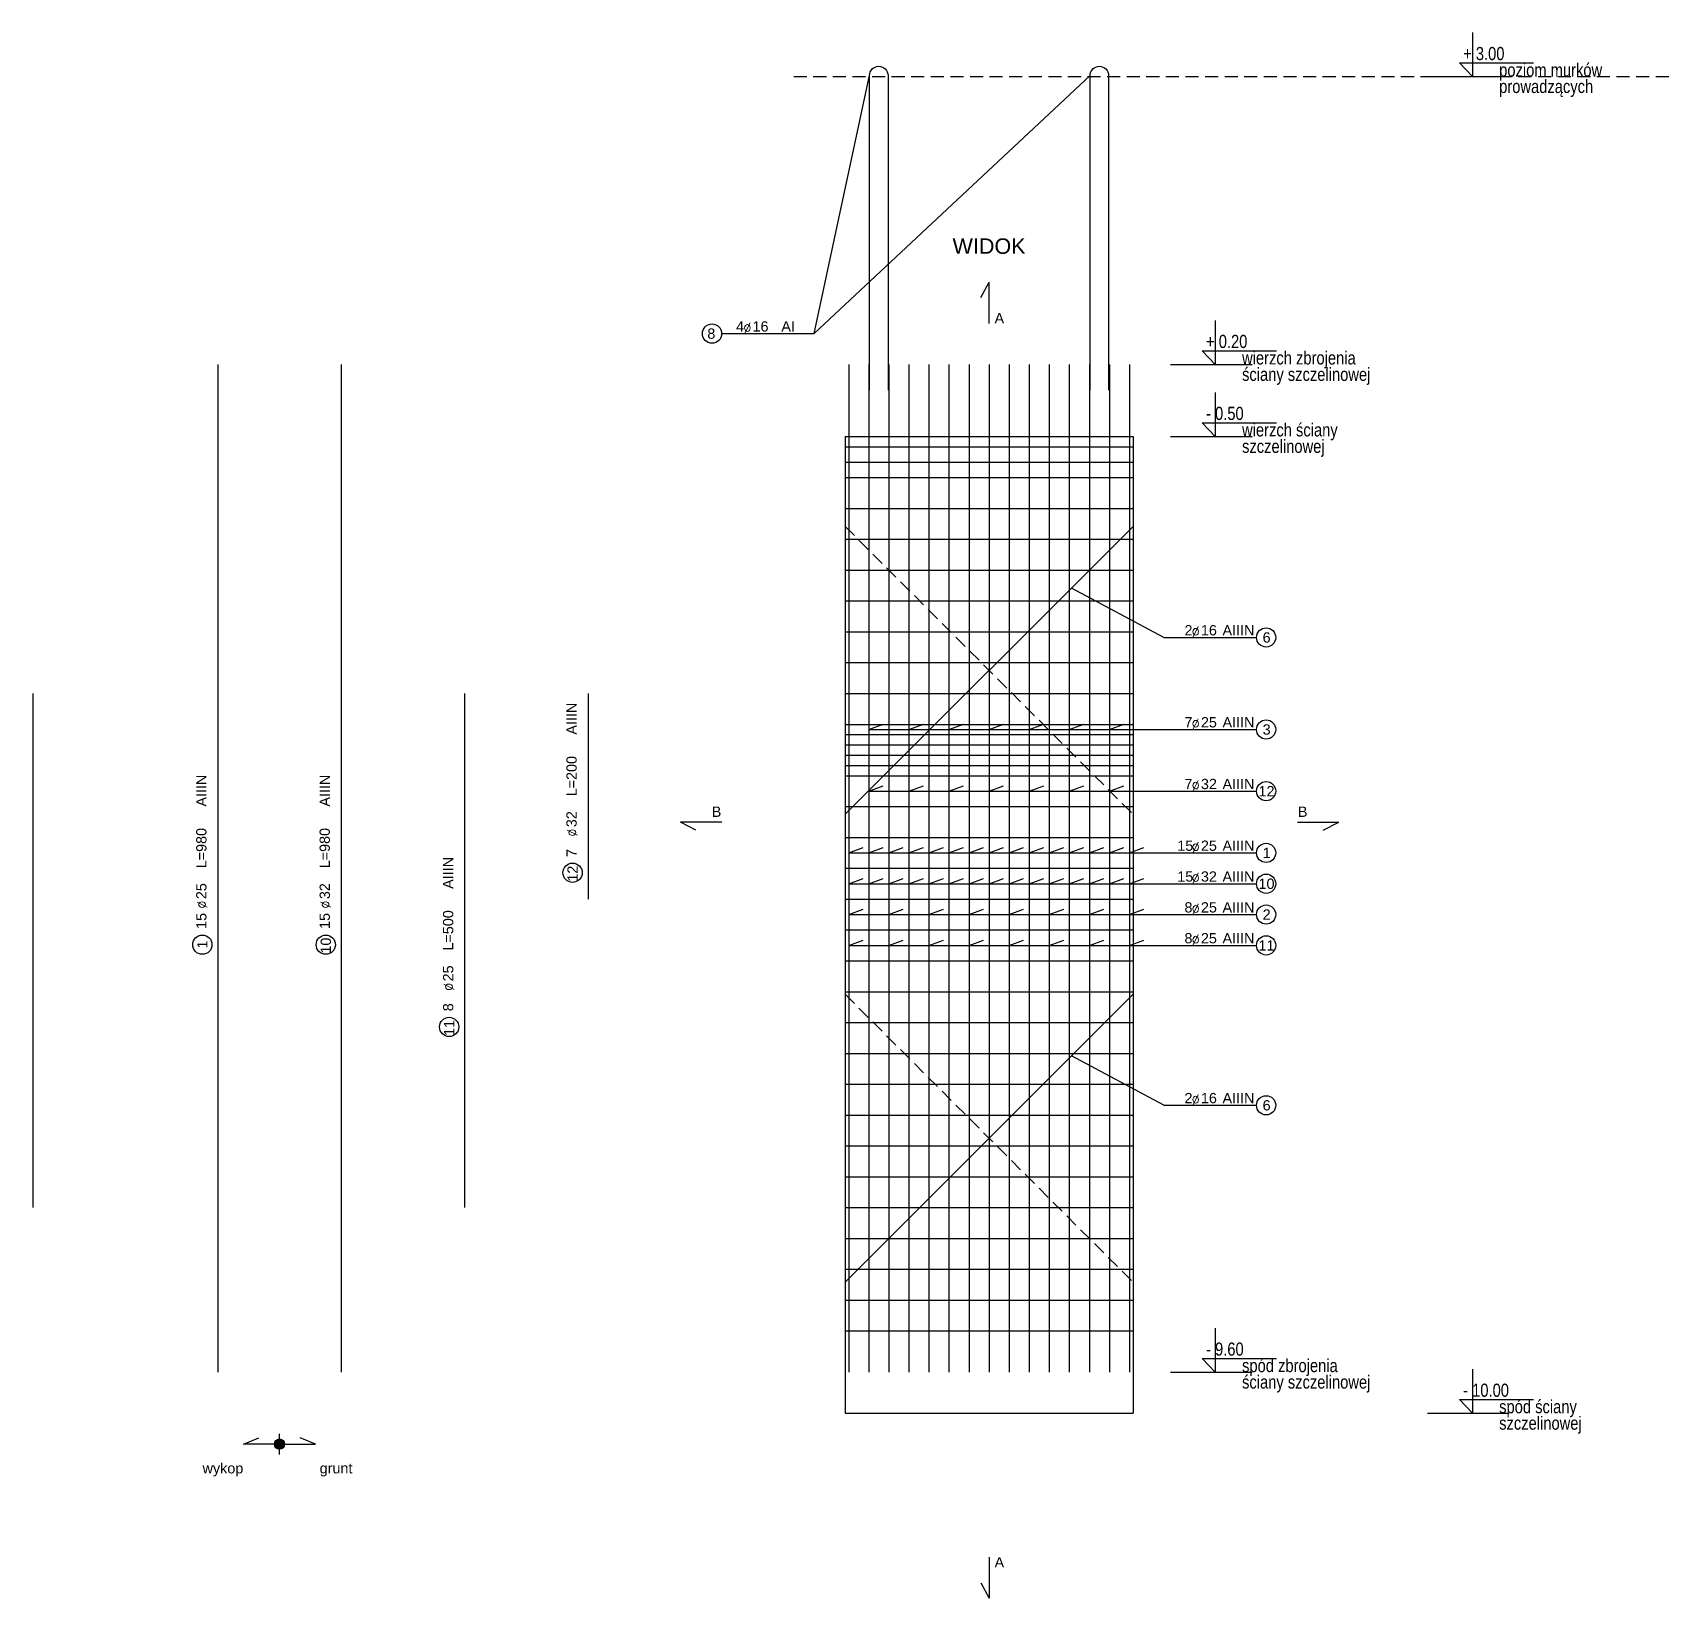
# Model space of a CAD drawing. Extents: x -5033 to 9347, y -16423 to -2430.
# Drawn here: x 2190 to 3779, y -12523 to -11000 of the extents above; entities that cross this region are included whole.
import ezdxf
from ezdxf.enums import TextEntityAlignment as Align

# ---------------------------------------------------------------- set-up
doc = ezdxf.new("R2010")
doc.units = 0
doc.header["$MEASUREMENT"] = 0
doc.linetypes.add('DASHED', pattern=[19.05, 12.7, -6.35])
for name, color, linetype in [('__SOL-KOTY_WYSOKOSCIOWE', 4, 'CONTINUOUS'), ('__SOL-OPISY', 4, 'CONTINUOUS'), ('__SOL-PRZERYWANA', 253, 'DASHED'), ('__SOL-WIDOK', 4, 'CONTINUOUS'), ('__SOL-ZBROJENIE', 3, 'CONTINUOUS')]:
    doc.layers.add(name, color=color, linetype=linetype)
doc.styles.add('ARIAL', font='arial.ttf', dxfattribs={"height": 2.5})
doc.styles.add('SIMPLEX', font='SIMPLEX.SHX', dxfattribs={"width": 0.8})
doc.styles.get("Standard").update_dxf_attribs({"font": 'arial.ttf'})

# ---------------------------------------------------------------- blocks, each defined once
blk = doc.blocks.new('OPIS_PRET_BEZ_LINII')
at = {"layer": '__SOL-OPISY'}
blk.add_circle((25.7, 0), 9.36, dxfattribs=at)
at = {"layer": '__SOL-OPISY', "style": 'SIMPLEX', "width": 0.9}
blk.add_text(' %%c ', height=10, dxfattribs=at).set_placement((64.7, -4.8), align=Align.CENTER)
at = {"layer": '__SOL-OPISY', "style": 'ARIAL', "width": 0.8}
blk.add_attdef('NUMER', text='', height=10, dxfattribs=at).set_placement((25.7, 0), align=Align.MIDDLE)
blk.add_attdef('ILOSC', text='', height=10, dxfattribs=at).set_placement((56.9, -5.1), align=Align.RIGHT)
for tag, p in [('SREDNICA', (71, -5.1)), ('DLUGOSC', (95.1, -5.2)), ('STAL', (144.7, -5.2))]:
    blk.add_attdef(tag, p, '', height=10, dxfattribs=at)
blk = doc.blocks.new('OPIS_PRAWY')
at = {"layer": '__SOL-OPISY'}
blk.add_line((0, 0), (90, 0), dxfattribs=at)
blk.add_circle((99.4, 0), 9.36, dxfattribs=at)
at = {"layer": '__SOL-OPISY', "style": 'SIMPLEX', "width": 0.9}
blk.add_text(' %%c ', height=10, dxfattribs=at).set_placement((20.9, 0.5))
at = {"layer": '__SOL-OPISY', "style": 'ARIAL', "width": 0.8}
blk.add_attdef('ILOSC', text='', height=10, dxfattribs=at).set_placement((27.1, 0.1), align=Align.RIGHT)
for tag, p in [('SREDNICA', (35.4, 0.1)), ('STAL', (58.4, 0.5))]:
    blk.add_attdef(tag, p, '', height=10, dxfattribs=at)
for tag, p in [('NUMER', (99.4, 0)), ('DLUGOSC', (52.8, -6.1))]:
    blk.add_attdef(tag, text='', height=10, dxfattribs=at).set_placement(p, align=Align.MIDDLE)
blk = doc.blocks.new('OPIS_LEWY')
at = {"layer": '__SOL-OPISY'}
blk.add_line((-90, 0), (0, 0), dxfattribs=at)
blk.add_circle((-99.4, 0), 9.36, dxfattribs=at)
at = {"layer": '__SOL-OPISY', "style": 'SIMPLEX', "width": 0.9}
blk.add_text(' %%c ', height=10, dxfattribs=at).set_placement((-75, 0.5))
at = {"layer": '__SOL-OPISY', "style": 'ARIAL', "width": 0.8}
for tag, p in [('NUMER', (-99.4, 0)), ('DLUGOSC', (-58.9, -6.6))]:
    blk.add_attdef(tag, text='', height=10, dxfattribs=at).set_placement(p, align=Align.MIDDLE)
blk.add_attdef('ILOSC', text='', height=10, dxfattribs=at).set_placement((-74, 0.1), align=Align.RIGHT)
for tag, p in [('SREDNICA', (-65.8, 0.1)), ('STAL', (-42.7, 0.3))]:
    blk.add_attdef(tag, p, '', height=10, dxfattribs=at)
blk = doc.blocks.new('KOTA')
at = {"layer": '__SOL-KOTY_WYSOKOSCIOWE'}
for p, q in [((0, 33.4), (0, 0)), ((-34, 0), (28, 0)), ((0, 0), (-9.9, 10.4)), ((-9.9, 10.4), (46.5, 10.4))]:
    blk.add_line(p, q, dxfattribs=at)
at = {"layer": '__SOL-KOTY_WYSOKOSCIOWE', "style": 'ARIAL', "width": 0.8}
blk.add_attdef('RZEDNA', (500.5, 15.9), '', height=10.4, dxfattribs=at)

msp = doc.modelspace()

# ---------------------------------------------------------------- hatches: boundary and pattern name
at = {"layer": '__SOL-OPISY'}
msp.add_hatch(color=256, dxfattribs=at).paths.add_polyline_path([(2435, -12373, 1), (2425, -12373, 1)])

# ---------------------------------------------------------------- linework, layer by layer
for p, q in [((2950, -11293), (3003.75, -11042)), ((2950, -11293), (3218.25, -11042)), ((3112, -11258), (3120, -11243)), ((3120, -11283), (3120, -11243)), ((3290, -11588.5), (3200, -11540.5)), ((3003, -11678), (3017.1, -11672.9)), ((3042, -11678), (3056.1, -11672.9)), ((3081, -11678), (3095.1, -11672.9)), ((3120, -11678), (3134.1, -11672.9)), ((3159, -11678), (3173.1, -11672.9)), ((3198, -11678), (3212.1, -11672.9)), ((3237, -11678), (3251.1, -11672.9)), ((3003, -11678), (3290, -11678)), ((3003, -11738), (3017.1, -11732.9)), ((3003, -11738), (3290, -11738)), ((3042, -11738), (3056.1, -11732.9)), ((3081, -11738), (3095.1, -11732.9)), ((3120, -11738), (3134.1, -11732.9)), ((3159, -11738), (3173.1, -11732.9)), ((3198, -11738), (3212.1, -11732.9)), ((3237, -11738), (3251.1, -11732.9)), ((2860, -11768), (2820, -11768)), ((2835, -11776), (2820, -11768)), ((3420, -11768), (3460, -11768)), ((3445, -11776), (3460, -11768)), ((2983.5, -11798), (2997.6, -11792.9)), ((2983.5, -11798), (3290, -11798)), ((3003, -11798), (3017.1, -11792.9)), ((3022.5, -11798), (3036.6, -11792.9)), ((3042, -11798), (3056.1, -11792.9)), ((3061.5, -11798), (3075.6, -11792.9)), ((3081, -11798), (3095.1, -11792.9)), ((3100.5, -11798), (3114.6, -11792.9)), ((3120, -11798), (3134.1, -11792.9)), ((3139.5, -11798), (3153.6, -11792.9)), ((3159, -11798), (3173.1, -11792.9)), ((3178.5, -11798), (3192.6, -11792.9)), ((3198, -11798), (3212.1, -11792.9)), ((3217.5, -11798), (3231.6, -11792.9)), ((3237, -11798), (3251.1, -11792.9)), ((3256.5, -11798), (3270.6, -11792.9)), ((2983.5, -11828), (2997.6, -11822.9)), ((2983.5, -11828), (3290, -11828)), ((3003, -11828), (3017.1, -11822.9)), ((3022.5, -11828), (3036.6, -11822.9)), ((3042, -11828), (3056.1, -11822.9)), ((3061.5, -11828), (3075.6, -11822.9)), ((3081, -11828), (3095.1, -11822.9)), ((3100.5, -11828), (3114.6, -11822.9)), ((3120, -11828), (3134.1, -11822.9)), ((3139.5, -11828), (3153.6, -11822.9)), ((3159, -11828), (3173.1, -11822.9)), ((3178.5, -11828), (3192.6, -11822.9)), ((3198, -11828), (3212.1, -11822.9)), ((3217.5, -11828), (3231.6, -11822.9)), ((3237, -11828), (3251.1, -11822.9)), ((3256.5, -11828), (3270.6, -11822.9)), ((2983.5, -11858), (2997.6, -11852.9)), ((2983.5, -11858), (3290, -11858)), ((3022.5, -11858), (3036.6, -11852.9)), ((3061.5, -11858), (3075.6, -11852.9)), ((3100.5, -11858), (3114.6, -11852.9)), ((3139.5, -11858), (3153.6, -11852.9)), ((3178.5, -11858), (3192.6, -11852.9)), ((3217.5, -11858), (3231.6, -11852.9)), ((3256.5, -11858), (3270.6, -11852.9)), ((2983.5, -11888), (2997.6, -11882.9)), ((2983.5, -11888), (3290, -11888)), ((3022.5, -11888), (3036.6, -11882.9)), ((3061.5, -11888), (3075.6, -11882.9)), ((3100.5, -11888), (3114.6, -11882.9)), ((3139.5, -11888), (3153.6, -11882.9)), ((3178.5, -11888), (3192.6, -11882.9)), ((3217.5, -11888), (3231.6, -11882.9)), ((3256.5, -11888), (3270.6, -11882.9)), ((3290, -12043.5), (3200, -11995.5)), ((2395, -12373), (2410, -12367)), ((2430, -12373), (2395, -12373)), ((2430, -12383), (2430, -12363)), ((2430, -12373), (2465, -12373)), ((2465, -12373), (2450, -12367)), ((3120, -12483), (3120, -12523)), ((3112, -12508), (3120, -12523))]:
    msp.add_line(p, q, dxfattribs=at)
msp.add_circle((2430, -12373), 5, dxfattribs=at)
at = {"layer": '__SOL-PRZERYWANA'}
msp.add_line((2930, -11043), (4280, -11043), dxfattribs=at)
for points in [[(2980, -11460.5), (2980, -11480.5), (3260, -11760.5), (3260, -11780.5)], [(2980, -11915.5), (2980, -11935.5), (3260, -12215.5), (3260, -12235.5)]]:
    msp.add_lwpolyline(points, dxfattribs=at)
at = {"layer": '__SOL-WIDOK'}
for p, q in [((2980, -11393), (2980, -12343)), ((2980, -11393), (3260, -11393)), ((3260, -11393), (3260, -12343)), ((2980, -12343), (3260, -12343))]:
    msp.add_line(p, q, dxfattribs=at)
at = {"layer": '__SOL-ZBROJENIE'}
for p, q in [((2370, -11323), (2370, -12303)), ((2490, -11323), (2490, -12303)), ((2983.5, -11323), (2983.5, -12303)), ((3003, -11323), (3003, -12303)), ((3022.5, -11323), (3022.5, -12303)), ((3042, -11323), (3042, -12303)), ((3061.5, -11323), (3061.5, -12303)), ((3081, -11323), (3081, -12303)), ((3100.5, -11323), (3100.5, -12303)), ((3120, -11323), (3120, -12303)), ((3139.5, -11323), (3139.5, -12303)), ((3159, -11323), (3159, -12303)), ((3178.5, -11323), (3178.5, -12303)), ((3198, -11323), (3198, -12303)), ((3217.5, -11323), (3217.5, -12303)), ((3237, -11323), (3237, -12303)), ((3256.5, -11323), (3256.5, -12303)), ((2980, -11403), (3260, -11403)), ((2980, -11418), (3260, -11418)), ((2980, -11433), (3260, -11433)), ((2980, -11463), (3260, -11463)), ((2980, -11493), (3260, -11493)), ((2980, -11523), (3260, -11523)), ((2980, -11553), (3260, -11553)), ((2980, -11583), (3260, -11583)), ((2980, -11613), (3260, -11613)), ((2190, -11643), (2190, -12143)), ((2610, -11643), (2610, -12143)), ((2730, -11643), (2730, -11843)), ((2980, -11643), (3260, -11643)), ((2980, -11673), (3260, -11673)), ((2980, -11683), (3260, -11683)), ((2980, -11693), (3260, -11693)), ((2980, -11703), (3260, -11703)), ((2980, -11713), (3260, -11713)), ((2980, -11723), (3260, -11723)), ((2980, -11753), (3260, -11753)), ((2980, -11783), (3260, -11783)), ((2980, -11813), (3260, -11813)), ((2980, -11843), (3260, -11843)), ((2980, -11873), (3260, -11873)), ((2980, -11903), (3260, -11903)), ((2980, -11933), (3260, -11933)), ((2980, -11963), (3260, -11963)), ((2980, -11993), (3260, -11993)), ((2980, -12023), (3260, -12023)), ((2980, -12053), (3260, -12053)), ((2980, -12083), (3260, -12083)), ((2980, -12113), (3260, -12113)), ((2980, -12143), (3260, -12143)), ((2980, -12173), (3260, -12173)), ((2980, -12203), (3260, -12203)), ((2980, -12233), (3260, -12233)), ((2980, -12263), (3260, -12263))]:
    msp.add_line(p, q, dxfattribs=at)
for points in [[(3003.75, -11347.9), (3003.75, -11042, -1), (3021.75, -11042), (3021.75, -11347.9)], [(3218.25, -11347.9), (3218.25, -11042, -1), (3236.25, -11042), (3236.25, -11347.9)]]:
    msp.add_lwpolyline(points, format="xyb", dxfattribs=at)
for points in [[(3260, -11460.5), (3260, -11480.5), (2980, -11760.5), (2980, -11780.5)], [(3260, -11915.5), (3260, -11935.5), (2980, -12215.5), (2980, -12235.5)]]:
    msp.add_lwpolyline(points, dxfattribs=at)

# ---------------------------------------------------------------- block references
at = {"layer": '__SOL-KOTY_WYSOKOSCIOWE'}
ref = msp.add_blockref('KOTA', (3590, -11043), dxfattribs=dict(at, xscale=1.28, yscale=1.28, zscale=1.28))
ref.add_attrib('RZEDNA', '+ 3.00', (3581, -11027), dxfattribs={"height": 12.8, "style": 'ARIAL', "width": 0.8})
ref.add_attrib('OPIS1', 'poziom murków', (3616, -11043), dxfattribs={"height": 12.8, "style": 'ARIAL', "width": 0.8})
ref.add_attrib('OPIS2', 'prowadzących', (3616, -11059), dxfattribs={"height": 12.8, "style": 'ARIAL', "width": 0.8})
ref = msp.add_blockref('KOTA', (3340, -11323), dxfattribs=dict(at, xscale=1.28, yscale=1.28, zscale=1.28))
ref.add_attrib('RZEDNA', '+ 0.20', (3331, -11307), dxfattribs={"height": 12.8, "style": 'ARIAL', "width": 0.8})
ref.add_attrib('OPIS1', 'wierzch zbrojenia', (3366, -11323), dxfattribs={"height": 12.8, "style": 'ARIAL', "width": 0.8})
ref.add_attrib('OPIS2', 'ściany szczelinowej', (3366, -11339), dxfattribs={"height": 12.8, "style": 'ARIAL', "width": 0.8})
ref = msp.add_blockref('KOTA', (3340, -11393), dxfattribs=dict(at, xscale=1.28, yscale=1.28, zscale=1.28))
ref.add_attrib('RZEDNA', '- 0.50', (3331, -11377), dxfattribs={"height": 12.8, "style": 'ARIAL', "width": 0.8})
ref.add_attrib('OPIS1', 'wierzch ściany', (3366, -11393), dxfattribs={"height": 12.8, "style": 'ARIAL', "width": 0.8})
ref.add_attrib('OPIS2', 'szczelinowej', (3366, -11409), dxfattribs={"height": 12.8, "style": 'ARIAL', "width": 0.8})
ref = msp.add_blockref('KOTA', (3340, -12303), dxfattribs=dict(at, xscale=1.28, yscale=1.28, zscale=1.28))
ref.add_attrib('RZEDNA', '- 9.60', (3331, -12287), dxfattribs={"height": 12.8, "style": 'ARIAL', "width": 0.8})
ref.add_attrib('OPIS1', 'spód zbrojenia', (3366, -12303), dxfattribs={"height": 12.8, "style": 'ARIAL', "width": 0.8})
ref.add_attrib('OPIS2', 'ściany szczelinowej', (3366, -12319), dxfattribs={"height": 12.8, "style": 'ARIAL', "width": 0.8})
ref = msp.add_blockref('KOTA', (3590, -12343), dxfattribs=dict(at, xscale=1.28, yscale=1.28, zscale=1.28))
ref.add_attrib('RZEDNA', '- 10.00', (3581, -12327), dxfattribs={"height": 12.8, "style": 'ARIAL', "width": 0.8})
ref.add_attrib('OPIS1', 'spód ściany', (3616, -12343), dxfattribs={"height": 12.8, "style": 'ARIAL', "width": 0.8})
ref.add_attrib('OPIS2', 'szczelinowej', (3616, -12359), dxfattribs={"height": 12.8, "style": 'ARIAL', "width": 0.8})
at = {"layer": '__SOL-OPISY'}
ref = msp.add_blockref('OPIS_LEWY', (2950, -11293), dxfattribs=at)
ref.add_attrib('ILOSC', '4', (2874, -11291), dxfattribs={"height": 10, "style": 'ARIAL'})
ref.add_attrib('SREDNICA', '16', (2890, -11291), dxfattribs={"height": 10, "style": 'ARIAL'})
ref.add_attrib('STAL', 'AI', (2918, -11291), dxfattribs={"height": 10, "style": 'ARIAL'})
ref.add_attrib('NUMER', '8', (2846, -11298), dxfattribs={"height": 10, "style": 'ARIAL'})
ref = msp.add_blockref('OPIS_PRAWY', (3290, -11588.5), dxfattribs=at)
ref.add_attrib('ILOSC', '2', (3310, -11586.5), dxfattribs={"height": 10, "style": 'ARIAL'})
ref.add_attrib('SREDNICA', '16', (3326, -11586.5), dxfattribs={"height": 10, "style": 'ARIAL'})
ref.add_attrib('STAL', 'AIIIN', (3347, -11586.5), dxfattribs={"height": 10, "style": 'ARIAL'})
ref.add_attrib('NUMER', '6', (3386, -11593.5), dxfattribs={"height": 10, "style": 'ARIAL'})
ref = msp.add_blockref('OPIS_PRET_BEZ_LINII', (2715, -11843), dxfattribs=dict(at, rotation=90))
ref.add_attrib('NUMER', '12', (2720, -11826), dxfattribs={"height": 10, "rotation": 90, "style": 'ARIAL'})
ref.add_attrib('ILOSC', '7', (2719, -11802), dxfattribs={"height": 10, "rotation": 90, "style": 'ARIAL'})
ref.add_attrib('SREDNICA', '32', (2719, -11773), dxfattribs={"height": 10, "rotation": 90, "style": 'ARIAL'})
ref.add_attrib('DLUGOSC', 'L=200', (2719, -11743), dxfattribs={"height": 10, "rotation": 90, "style": 'ARIAL'})
ref.add_attrib('STAL', 'AIIIN', (2719, -11683), dxfattribs={"height": 10, "rotation": 90, "style": 'ARIAL'})
ref = msp.add_blockref('OPIS_PRAWY', (3290, -11678), dxfattribs=at)
ref.add_attrib('ILOSC', '7', (3310, -11676), dxfattribs={"height": 10, "style": 'ARIAL'})
ref.add_attrib('SREDNICA', '25', (3326, -11676), dxfattribs={"height": 10, "style": 'ARIAL'})
ref.add_attrib('STAL', 'AIIIN', (3347, -11676), dxfattribs={"height": 10, "style": 'ARIAL'})
ref.add_attrib('NUMER', '3', (3386, -11683), dxfattribs={"height": 10, "style": 'ARIAL'})
ref = msp.add_blockref('OPIS_PRET_BEZ_LINII', (2355, -11913), dxfattribs=dict(at, rotation=90))
ref.add_attrib('NUMER', '1', (2360, -11891), dxfattribs={"height": 10, "rotation": 90, "style": 'ARIAL'})
ref.add_attrib('ILOSC', '15', (2359, -11872), dxfattribs={"height": 10, "rotation": 90, "style": 'ARIAL'})
ref.add_attrib('SREDNICA', '25', (2359, -11843), dxfattribs={"height": 10, "rotation": 90, "style": 'ARIAL'})
ref.add_attrib('DLUGOSC', 'L=980', (2359, -11813), dxfattribs={"height": 10, "rotation": 90, "style": 'ARIAL'})
ref.add_attrib('STAL', 'AIIIN', (2359, -11753), dxfattribs={"height": 10, "rotation": 90, "style": 'ARIAL'})
ref = msp.add_blockref('OPIS_PRET_BEZ_LINII', (2475, -11913), dxfattribs=dict(at, rotation=90))
ref.add_attrib('NUMER', '10', (2480, -11896), dxfattribs={"height": 10, "rotation": 90, "style": 'ARIAL'})
ref.add_attrib('ILOSC', '15', (2479, -11872), dxfattribs={"height": 10, "rotation": 90, "style": 'ARIAL'})
ref.add_attrib('SREDNICA', '32', (2479, -11843), dxfattribs={"height": 10, "rotation": 90, "style": 'ARIAL'})
ref.add_attrib('DLUGOSC', 'L=980', (2479, -11813), dxfattribs={"height": 10, "rotation": 90, "style": 'ARIAL'})
ref.add_attrib('STAL', 'AIIIN', (2479, -11753), dxfattribs={"height": 10, "rotation": 90, "style": 'ARIAL'})
ref = msp.add_blockref('OPIS_PRAWY', (3290, -11738), dxfattribs=at)
ref.add_attrib('ILOSC', '7', (3310, -11736), dxfattribs={"height": 10, "style": 'ARIAL'})
ref.add_attrib('SREDNICA', '32', (3326, -11736), dxfattribs={"height": 10, "style": 'ARIAL'})
ref.add_attrib('STAL', 'AIIIN', (3347, -11736), dxfattribs={"height": 10, "style": 'ARIAL'})
ref.add_attrib('NUMER', '12', (3382, -11743), dxfattribs={"height": 10, "style": 'ARIAL'})
ref = msp.add_blockref('OPIS_PRAWY', (3290, -11798), dxfattribs=at)
ref.add_attrib('ILOSC', '15', (3303, -11796), dxfattribs={"height": 10, "style": 'ARIAL'})
ref.add_attrib('SREDNICA', '25', (3326, -11796), dxfattribs={"height": 10, "style": 'ARIAL'})
ref.add_attrib('STAL', 'AIIIN', (3347, -11796), dxfattribs={"height": 10, "style": 'ARIAL'})
ref.add_attrib('NUMER', '1', (3386, -11803), dxfattribs={"height": 10, "style": 'ARIAL'})
ref = msp.add_blockref('OPIS_PRET_BEZ_LINII', (2595, -11993), dxfattribs=dict(at, rotation=90))
ref.add_attrib('NUMER', '11', (2600, -11976), dxfattribs={"height": 10, "rotation": 90, "style": 'ARIAL'})
ref.add_attrib('ILOSC', '8', (2599, -11952), dxfattribs={"height": 10, "rotation": 90, "style": 'ARIAL'})
ref.add_attrib('SREDNICA', '25', (2599, -11923), dxfattribs={"height": 10, "rotation": 90, "style": 'ARIAL'})
ref.add_attrib('DLUGOSC', 'L=500', (2599, -11893), dxfattribs={"height": 10, "rotation": 90, "style": 'ARIAL'})
ref.add_attrib('STAL', 'AIIIN', (2599, -11833), dxfattribs={"height": 10, "rotation": 90, "style": 'ARIAL'})
ref = msp.add_blockref('OPIS_PRAWY', (3290, -11828), dxfattribs=at)
ref.add_attrib('ILOSC', '15', (3303, -11826), dxfattribs={"height": 10, "style": 'ARIAL'})
ref.add_attrib('SREDNICA', '32', (3326, -11826), dxfattribs={"height": 10, "style": 'ARIAL'})
ref.add_attrib('STAL', 'AIIIN', (3347, -11826), dxfattribs={"height": 10, "style": 'ARIAL'})
ref.add_attrib('NUMER', '10', (3382, -11833), dxfattribs={"height": 10, "style": 'ARIAL'})
ref = msp.add_blockref('OPIS_PRAWY', (3290, -11858), dxfattribs=at)
ref.add_attrib('ILOSC', '8', (3310, -11856), dxfattribs={"height": 10, "style": 'ARIAL'})
ref.add_attrib('SREDNICA', '25', (3326, -11856), dxfattribs={"height": 10, "style": 'ARIAL'})
ref.add_attrib('STAL', 'AIIIN', (3347, -11856), dxfattribs={"height": 10, "style": 'ARIAL'})
ref.add_attrib('NUMER', '2', (3386, -11863), dxfattribs={"height": 10, "style": 'ARIAL'})
ref = msp.add_blockref('OPIS_PRAWY', (3290, -11888), dxfattribs=at)
ref.add_attrib('ILOSC', '8', (3310, -11886), dxfattribs={"height": 10, "style": 'ARIAL'})
ref.add_attrib('SREDNICA', '25', (3326, -11886), dxfattribs={"height": 10, "style": 'ARIAL'})
ref.add_attrib('STAL', 'AIIIN', (3347, -11886), dxfattribs={"height": 10, "style": 'ARIAL'})
ref.add_attrib('NUMER', '11', (3382, -11893), dxfattribs={"height": 10, "style": 'ARIAL'})
ref = msp.add_blockref('OPIS_PRAWY', (3290, -12043.5), dxfattribs=at)
ref.add_attrib('ILOSC', '2', (3310, -12041.5), dxfattribs={"height": 10, "style": 'ARIAL'})
ref.add_attrib('SREDNICA', '16', (3326, -12041.5), dxfattribs={"height": 10, "style": 'ARIAL'})
ref.add_attrib('STAL', 'AIIIN', (3347, -12041.5), dxfattribs={"height": 10, "style": 'ARIAL'})
ref.add_attrib('NUMER', '6', (3386, -12048.5), dxfattribs={"height": 10, "style": 'ARIAL'})

# ---------------------------------------------------------------- texts
at = {"layer": '__SOL-OPISY', "width": 2500, "attachment_point": 5}
for s, insert, char_height in [('\\P\\PWIDOK\\P', (3120, -11183), 15), ('A\\P', (3130, -11278), 10), ('B\\P', (2855, -11758), 10), ('B\\P', (3425, -11758), 10), ('wykop\\P', (2375, -12398), 10), ('grunt\\P', (2485, -12398), 10), ('A\\P', (3130, -12488), 10)]:
    msp.add_mtext(s, dxfattribs=dict(at, insert=insert, char_height=char_height))

doc.saveas('drawing.dxf')
